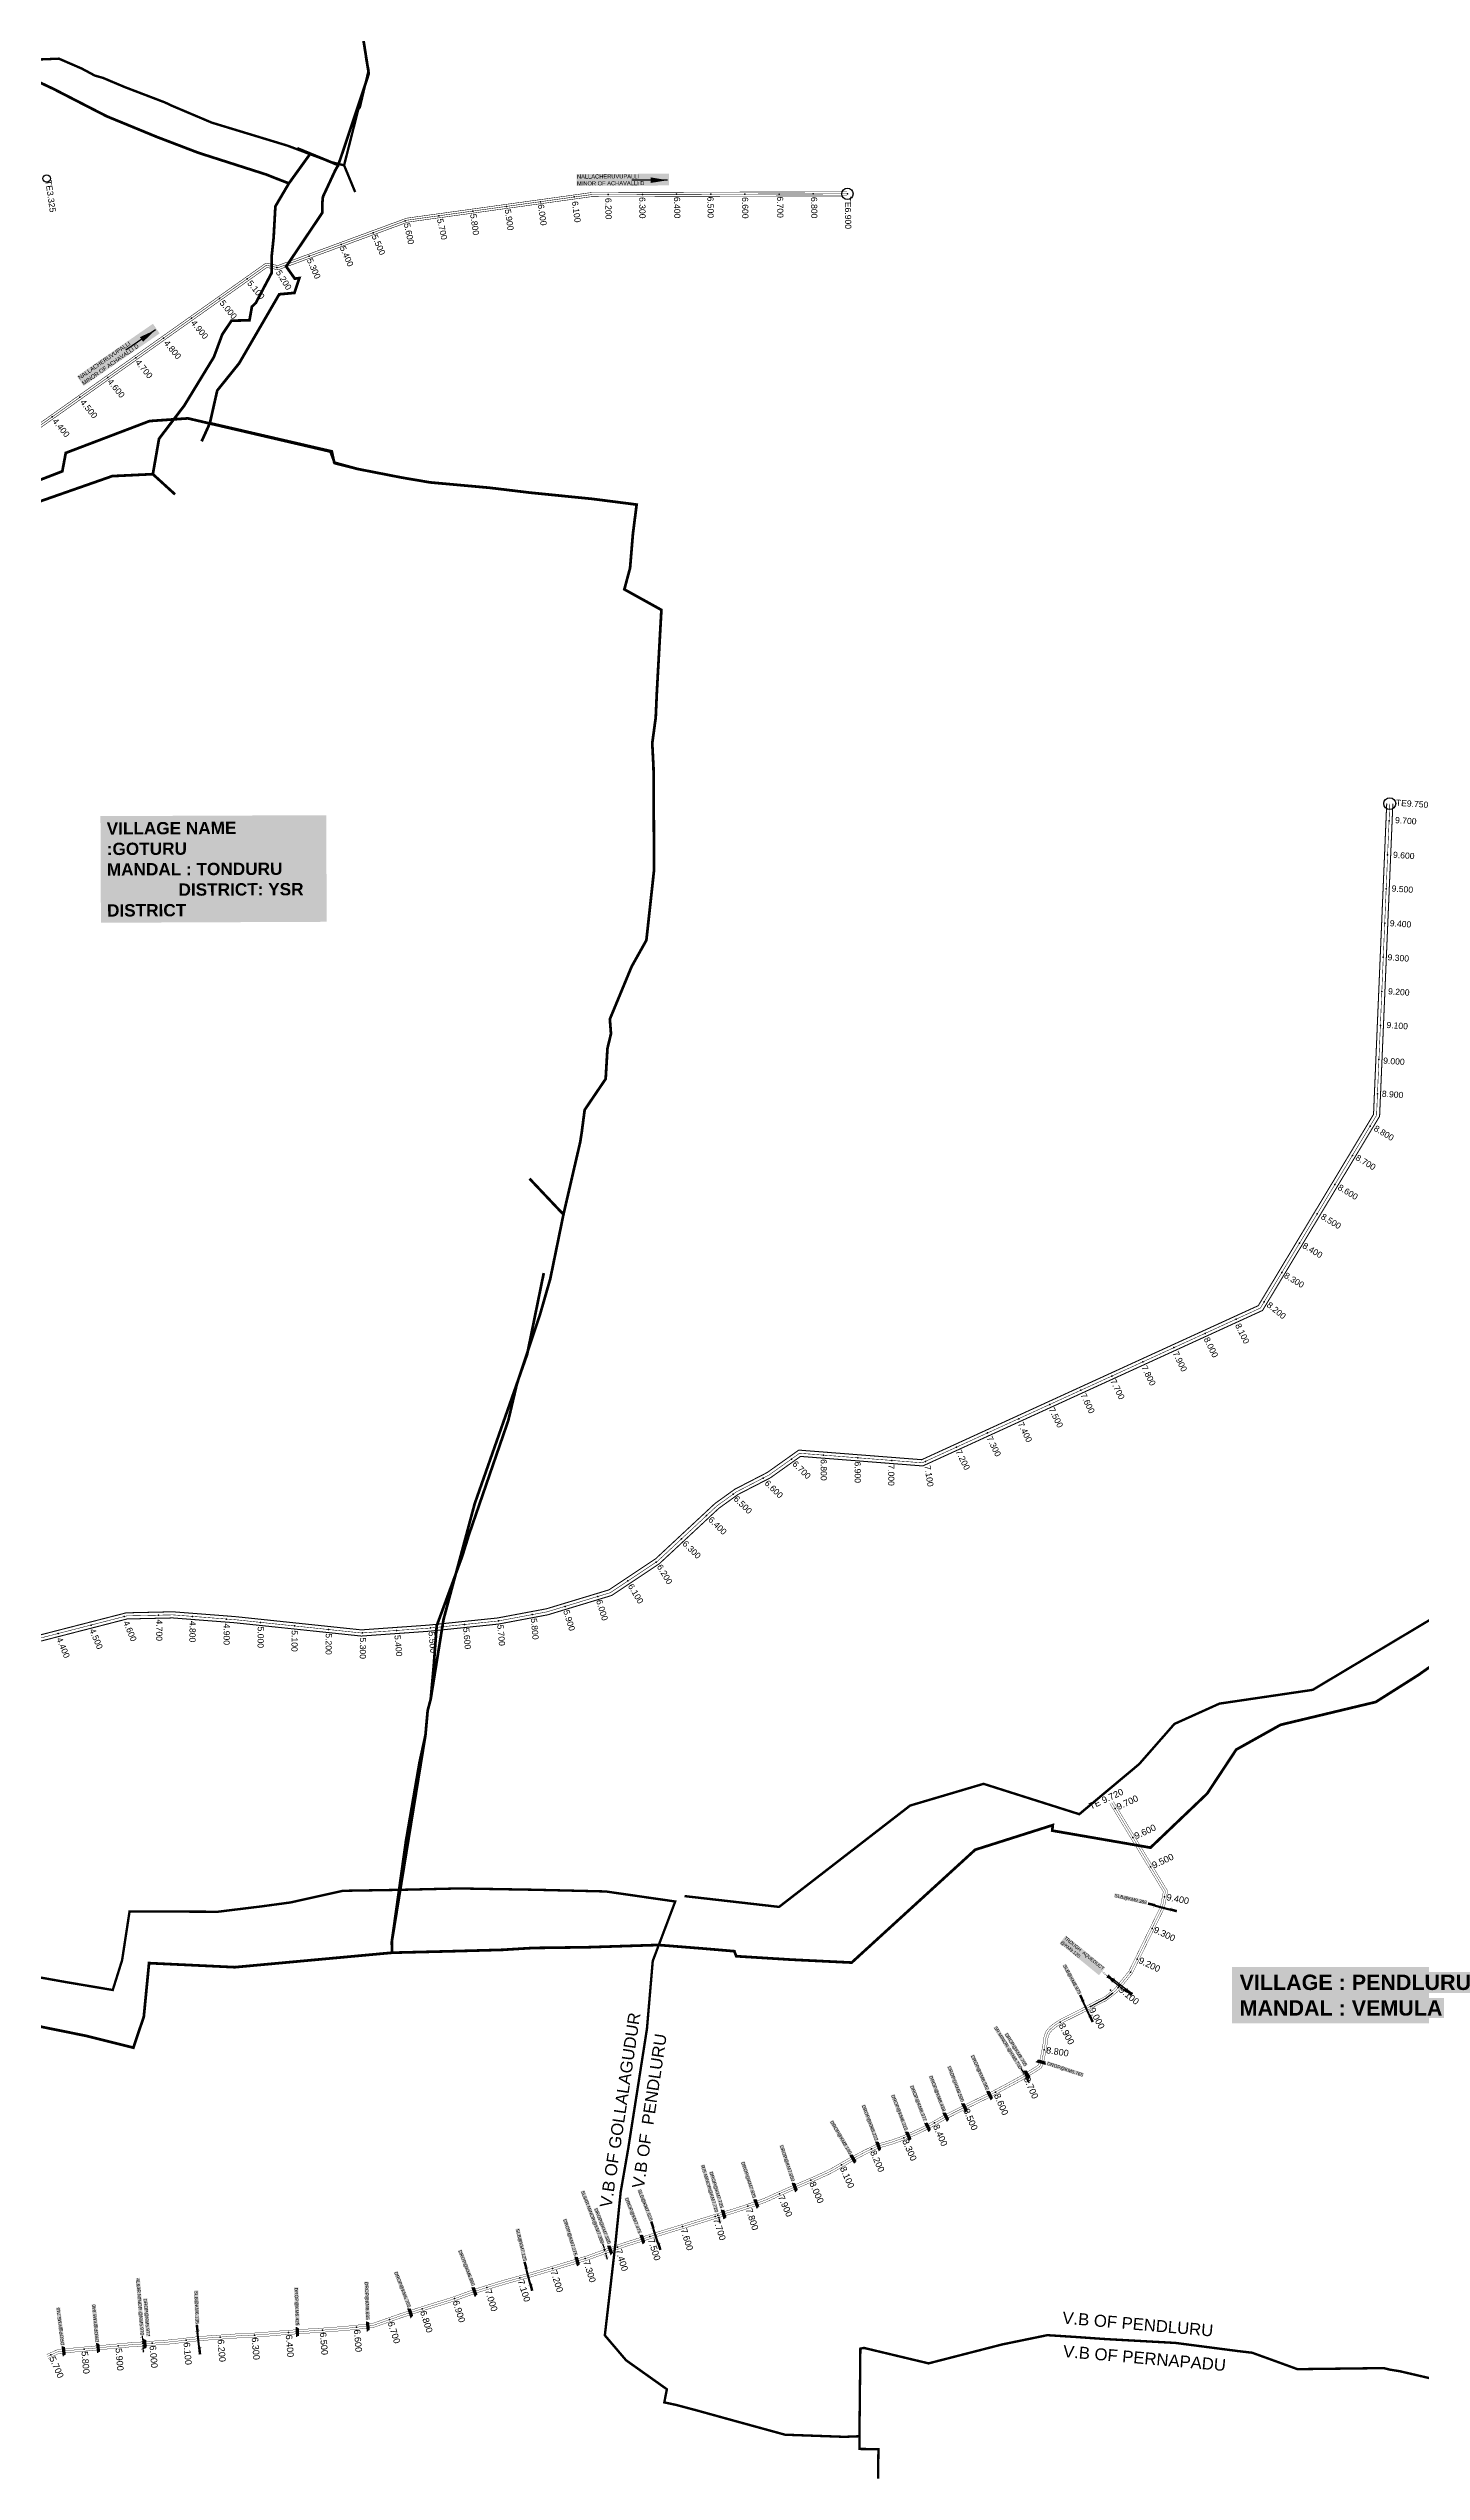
# Model space of a CAD drawing. Header units: inches. Extents: x 174104 to 230935, y 1583276 to 1631460.
# Drawn here: x 211510 to 215530, y 1596332 to 1603424 of the extents above; entities that cross this region are included whole.
import ezdxf
from ezdxf.enums import TextEntityAlignment as Align

# ---------------------------------------------------------------- set-up
doc = ezdxf.new("R2010")
doc.units = ezdxf.units.IN
doc.header["$LTSCALE"] = 15
doc.header["$MEASUREMENT"] = 0
for name, pattern in [('ACAD_ISO02W100', [15, 12, -3]), ('DASHED2', [0.375, 0.25, -0.125]), ('HIDDEN2', [0.1875, 0.125, -0.0625])]:
    doc.linetypes.add(name, pattern=pattern)
for name, color, linetype in [('CANAL1', 7, 'Continuous'), ('CSMark', 72, 'Continuous'), ('RE REMARKS', 7, 'Continuous'), ('STRUCTURE', 5, 'Continuous'), ('TEXT', 1, 'Continuous'), ('text2', 7, 'Continuous'), ('VB', 72, 'Continuous'), ('VILLAGE BOUNDRY', 5, 'Continuous')]:
    doc.layers.add(name, color=color, linetype=linetype)
doc.styles.add('FONT1', font='Arial')
doc.styles.get("Standard").update_dxf_attribs({"font": 'arial.ttf'})
doc.dimstyles.get("Standard").update_dxf_attribs({"dimtxt": 0.18, "dimasz": 0.18, "dimexe": 0.18, "dimexo": 0.0625, "dimgap": 0.09, "dimtad": 0, "dimtih": 1, "dimtoh": 1, "dimdec": 4, "dimzin": 0, "dimdsep": 46, "dimtxsty": 'Standard', "dimcen": 0.09, "dimadec": 0, "dimazin": 0, "dimtfac": 1, "dimtdec": 4, "dimtofl": 0, "dimtmove": 0, "dimatfit": 3, "dimfxl": 1, "dimtolj": 1, "dimtzin": 0, "dimarcsym": 0})

# ---------------------------------------------------------------- blocks, each defined once
blk = doc.blocks.new('DROP')
h = blk.add_hatch()
h.set_pattern_fill('ANSI31', color=1, scale=10, angle=45)
h.set_pattern_definition([(90, (-324.4107, -25.7687), (-1.25, 0), [])])
h.paths.add_polyline_path([(-9.9, -4.3), (-13.8, 4.1), (13.8, 4.1), (10.2, -4.3)])
at = {"layer": 'STRUCTURE', "color": 5, "const_width": 0.49}
blk.add_lwpolyline([(-9.9, -4.3), (-13.8, 4.1), (13.8, 4.1), (10.2, -4.3), (-9.9, -4.3)], dxfattribs=at)
at = {"layer": 'STRUCTURE', "color": 5}
blk.add_circle((0, 0), 1.33, dxfattribs=at)
blk = doc.blocks.new('1INLET')
at = {"layer": 'STRUCTURE', "color": 190}
for points, const_width in [([(9, 10), (9, 7), (5, 4), (0, 4), (0, 4), (0, 4), (-5, 4), (-9, 7), (-9, 10)], 0.35), ([(0, -4), (0, 4)], 1.75), ([(7, 6), (23, 6)], 0.35), ([(-9, -10), (-9, -7), (-5, -4), (0, -4), (5, -4), (9, -7), (9, -10)], 0.35), ([(7, -6), (23, -6)], 0.35)]:
    blk.add_lwpolyline(points, dxfattribs=dict(at, const_width=const_width))
at = {"layer": 'STRUCTURE', "color": 0}
blk.add_circle((0, 0), 1.31, dxfattribs=at)
blk.add_leader([(26, 0), (6, 0)], dimstyle='Standard', override={"dimasz": 8, "dimgap": 0.09, "dimtad": 0}, dxfattribs=at)
blk = doc.blocks.new('1SLB')
at = {"layer": 'STRUCTURE'}
h = blk.add_hatch(dxfattribs=at)
h.set_pattern_fill('DOTS', color=6, scale=14, angle=320.37225, style=0)
h.set_pattern_definition([(320.372247934, (-538945.0768, -1194857.3203), (0.89503691186, 0.39489261377), [0, -0.875])])
h.paths.add_polyline_path([(-43.8, 3.5), (-43.8, -3.5), (-23.1, -3.5), (-21, -2.1), (21, -2.1), (23.1, -3.5), (43.8, -3.5), (43.8, 3.5), (23.1, 3.5), (21, 2.1), (-21, 2.1), (-23.1, 3.5)])
at = {"layer": 'STRUCTURE', "color": 6, "linetype": 'ACAD_ISO02W100', "ltscale": 0.5, "const_width": 0.35}
for points in [[(-43.8, 3.5), (-23.1, 3.5)], [(23.1, 3.5), (43.8, 3.5)], [(-43.8, -3.5), (-23.1, -3.5)], [(23.1, -3.5), (43.8, -3.5)]]:
    blk.add_lwpolyline(points, dxfattribs=at)
at = {"layer": 'STRUCTURE', "color": 6, "const_width": 0.44}
for points in [[(-25.2, 7.7), (-25.2, 4.9), (-21, 2.1), (21, 2.1), (25.2, 4.9), (25.2, 7.7)], [(-25.2, -7.7), (-25.2, -4.9), (-21, -2.1), (21, -2.1), (25.2, -4.9), (25.2, -7.7)]]:
    blk.add_lwpolyline(points, dxfattribs=at)
at = {"layer": 'STRUCTURE', "color": 6}
blk.add_lwpolyline([(-21, -2.1), (21, -2.1)], dxfattribs=at)
blk.add_lwpolyline([(-21, -2.1), (21, -2.1)], dxfattribs=at)
at = {"layer": 'STRUCTURE', "color": 0}
blk.add_circle((0, 0), 0.871, dxfattribs=at)
for points in [[(-40.8, 0), (-24.8, 0)], [(39.6, -0.2), (23.5, -0.2)]]:
    blk.add_leader(points, dimstyle='Standard', override={"dimasz": 10, "dimgap": 0.09, "dimtad": 0}, dxfattribs=at)
blk = doc.blocks.new('UT')
at = {"layer": 'STRUCTURE'}
h = blk.add_hatch(dxfattribs=at)
h.set_pattern_fill('DASH', color=150, scale=8, angle=-39.6278, style=0)
h.set_pattern_definition([(320.372247933, (-4370.464, -6260.8811), (1.40800153113, 0.132407282), [1, -1])])
h.paths.add_polyline_path([(765163, 1700682), (765166, 1700681), (765167, 1700680), (765169, 1700680), (765172, 1700680), (765176, 1700679), (765180, 1700679), (765183, 1700680), (765188, 1700681), (765189, 1700681), (765193, 1700682), (765196, 1700680), (765196, 1700672), (765193, 1700670), (765191, 1700671), (765188, 1700671), (765185, 1700672), (765184, 1700672), (765181, 1700672), (765180, 1700673), (765178, 1700673), (765177, 1700673), (765175, 1700673), (765173, 1700672), (765170, 1700672), (765168, 1700672), (765166, 1700671), (765165, 1700671), (765163, 1700670)])
h.paths.add_polyline_path([(765259, 1700682), (765256, 1700680), (765256, 1700672), (765259, 1700670), (765262, 1700671), (765264, 1700672), (765266, 1700672), (765269, 1700673), (765273, 1700673), (765276, 1700673), (765279, 1700673), (765281, 1700673), (765284, 1700672), (765286, 1700672), (765288, 1700671), (765289, 1700671), (765289, 1700683), (765288, 1700682), (765286, 1700681), (765283, 1700681), (765281, 1700680), (765277, 1700680), (765273, 1700680), (765269, 1700680), (765265, 1700681), (765261, 1700682)])
at = {"layer": 'STRUCTURE', "color": 150, "const_width": 0.628}
for points in [[(765190, 1700688), (765190, 1700684), (765196, 1700680), (765256, 1700680), (765262, 1700684), (765262, 1700688)], [(765190, 1700664), (765190, 1700668), (765196, 1700672), (765256, 1700672), (765262, 1700668), (765262, 1700664)]]:
    blk.add_lwpolyline(points, dxfattribs=at)
at = {"layer": 'STRUCTURE', "color": 150}
for points in [[(765196, 1700680), (765256, 1700680)], [(765196, 1700672), (765256, 1700672)], [(765196, 1700672), (765256, 1700672)]]:
    blk.add_lwpolyline(points, dxfattribs=at)
at = {"layer": 'STRUCTURE', "color": 0}
blk.add_circle((765226, 1700676), 1.89, dxfattribs=at)
at = {"layer": 'STRUCTURE', "color": 150}
for points in [[(765163, 1700682), (765164, 1700681), (765168, 1700680), (765171, 1700680), (765176, 1700679), (765185, 1700680), (765193, 1700682)], [(765163, 1700670), (765164, 1700671), (765168, 1700672), (765171, 1700672), (765176, 1700673), (765185, 1700672), (765193, 1700670)], [(765289, 1700683), (765288, 1700682), (765284, 1700681), (765281, 1700680), (765276, 1700680), (765267, 1700680), (765259, 1700682)], [(765289, 1700671), (765288, 1700671), (765284, 1700672), (765281, 1700673), (765276, 1700673), (765267, 1700672), (765259, 1700670)]]:
    blk.add_spline(points, degree=3, dxfattribs=at)
at = {"layer": 'STRUCTURE', "color": 0}
blk.add_text('STREAM', height=5, dxfattribs=at).set_placement((765148, 1700676), align=Align.MIDDLE_CENTER)
for points in [[(765191, 1700676), (765164, 1700676)], [(765289, 1700677), (765265, 1700676)]]:
    blk.add_leader(points, dimstyle='Standard', override={"dimasz": 10, "dimgap": 0.09, "dimtad": 0}, dxfattribs=at)

msp = doc.modelspace()

# ---------------------------------------------------------------- linework, layer by layer
at = {"layer": 'CANAL1', "color": 200}
for points, const_width in [([(213847.89593, 1602992.05189), (213101.42212, 1602990.00114), (212561.46414, 1602915.1456), (212182.46541, 1602775.77834), (212149.34077, 1602782.59812), (211201.83555, 1602111.94832), (210756.52364, 1602123.95673), (210513.48091, 1601984.50598), (210463.43751, 1601967.51011), (210459.43032, 1601938.45801), (210413.76253, 1601923.58943), (210116.19746, 1601706.90613), (209877.14248, 1601578.87669), (209645.52882, 1601417.44899), (209087.84472, 1601277.27704), (208754.08181, 1601144.97463), (208572.40933, 1601148.98949), (208503.46487, 1601137.99834), (208214.37003, 1601139.00564), (207557.67737, 1601521.58035)], 1.5), ([(213847.86296, 1603004.05184), (213100.57788, 1603001.99886), (212558.53586, 1602926.8544), (212181.53459, 1602788.22166), (212146.65923, 1602795.40188), (211198.16445, 1602124.05168), (210753.47636, 1602136.04327), (210508.51909, 1601995.49402), (210452.56249, 1601976.48989), (210448.56968, 1601947.54199), (210408.23747, 1601934.41057), (210109.80254, 1601717.09387), (209870.85752, 1601589.12331), (209640.47118, 1601428.55101), (209084.15528, 1601288.72296), (208751.91819, 1601157.02537), (208571.59067, 1601161.01051), (208502.53513, 1601150.00166), (208217.62997, 1601150.99436), (207563.71797, 1601531.9491)], 1.5), ([(214617.12459, 1598286.80964), (214773.67284, 1598028.86082), (214765.25804, 1597984.91682), (214672.91417, 1597796.25732), (214629.29022, 1597742.76166), (214621.61209, 1597736.77371), (214613.25507, 1597730.06036), (214603.62569, 1597722.66251), (214597.9405, 1597719.02692), (214580.55338, 1597710.63634), (214526.5533, 1597682.27359), (214476.09708, 1597657.26379), (214455.23647, 1597644.36001), (214440.90719, 1597632.97312), (214435.41853, 1597627.09345), (214429.8832, 1597619.42774), (214424.7742, 1597605.9789), (214421.03853, 1597579.42239), (214413.05456, 1597538.45095), (214409.10581, 1597524.58412), (214406.86222, 1597520.77342), (214403.25103, 1597518.00819), (214389.86399, 1597509.75492), (214355.23789, 1597488.51497), (214314.01389, 1597466.15483), (214265.26392, 1597440.22708), (214191.58482, 1597404.38022), (214132.37167, 1597374.55457), (214083.41126, 1597347.09848), (214056.04846, 1597333.66246), (214027.32413, 1597320.71808), (214004.55639, 1597311.30975), (213977.63101, 1597301.70895), (213954.0689, 1597294.66615), (213942.53757, 1597292.00164), (213936.40714, 1597290.34071), (213922.20718, 1597283.68785), (213897.6542, 1597271.74862), (213865.7807, 1597254.92844), (213858.39728, 1597251.03222), (213835.42217, 1597238.09378), (213805.83386, 1597220.86475), (213787.26518, 1597211.26509), (213755.61889, 1597196.98023), (213694.95006, 1597171.03499), (213638.79566, 1597146.4717), (213608.24143, 1597132.3611), (213579.89712, 1597122.01279), (213542.4034, 1597109.29352), (213508.96842, 1597098.51167), (213464.67333, 1597085.34775), (213361.6517, 1597053.46223), (213286.89651, 1597030.83015), (213243.39741, 1597016.64664), (213198.1224, 1597002.48618), (213140.20383, 1596982.2714), (213084.47484, 1596962.15589), (212986.94909, 1596932.92971), (212917.72345, 1596912.38052), (212848.5796, 1596893.30908), (212809.32377, 1596881.52541), (212761.20233, 1596866.4536), (212689.61342, 1596840.82257), (212600.84936, 1596813.40327), (212536.21884, 1596792.2771), (212477.77732, 1596771.84995), (212461.08503, 1596765.99597), (212452.47305, 1596764.50504), (212442.78811, 1596762.94478), (212424.22956, 1596761.38228), (212387.21486, 1596757.44042), (212330.78436, 1596752.71419), (212283.84471, 1596749.74775), (212230.43968, 1596746.28561), (212173.40118, 1596742.04869), (212133.65596, 1596738.04743), (212070.68607, 1596735.20654), (211951.45371, 1596726.85301), (211868.01499, 1596717.26878), (211744.09386, 1596708.13864), (211639.31368, 1596698.43443), (211582.88921, 1596693.21884), (211556.53021, 1596691.29292), (211542.54996, 1596689.61801), (211532.89764, 1596686.99039), (211521.422, 1596681.56488), (211504.41517, 1596673.999)], 1), ([(214627.38316, 1598293.03554), (214786.32716, 1598031.13918), (214776.74196, 1597981.08318), (214683.08583, 1597789.74268), (214637.73578, 1597734.13034), (214629.05991, 1597727.36429), (214620.66893, 1597720.62364), (214610.52631, 1597712.83149), (214603.8015, 1597708.53108), (214585.95262, 1597699.91766), (214532.0087, 1597671.58441), (214481.93092, 1597646.76221), (214462.14953, 1597634.52599), (214449.07081, 1597624.13288), (214444.70547, 1597619.45655), (214440.5388, 1597613.68626), (214436.4698, 1597602.9751), (214432.87747, 1597577.43761), (214424.73544, 1597535.65505), (214420.22619, 1597519.81988), (214416.01578, 1597512.66858), (214410.06497, 1597508.11181), (214396.15001, 1597499.53308), (214361.24011, 1597478.11903), (214319.69211, 1597455.58317), (214270.70808, 1597429.53092), (214196.90918, 1597393.62578), (214138.00833, 1597363.95743), (214088.99474, 1597336.47152), (214061.15954, 1597322.80354), (214032.08187, 1597309.69992), (214008.86561, 1597300.10625), (213981.36699, 1597290.30105), (213957.1411, 1597283.05985), (213945.45843, 1597280.36036), (213940.55286, 1597279.03129), (213927.37682, 1597272.85815), (213903.0798, 1597261.04338), (213871.3813, 1597244.31556), (213864.14272, 1597240.49578), (213841.38583, 1597227.68022), (213811.61214, 1597210.34325), (213792.49282, 1597200.45891), (213760.44711, 1597185.99377), (213699.71394, 1597160.02101), (213643.71634, 1597135.5263), (213612.82257, 1597121.2589), (213583.88288, 1597110.69321), (213546.1726, 1597097.90048), (213512.51958, 1597087.04833), (213468.15667, 1597073.86425), (213365.1643, 1597041.98777), (213290.49549, 1597019.38185), (213247.04859, 1597005.21536), (213201.8916, 1596991.09182), (213144.21817, 1596970.9626), (213088.23716, 1596950.75611), (212990.37891, 1596921.43029), (212921.02655, 1596900.84348), (212851.9004, 1596881.77692), (212812.84223, 1596870.05259), (212765.01967, 1596855.0744), (212693.40858, 1596829.43543), (212604.48464, 1596801.96673), (212540.06316, 1596780.9089), (212481.74268, 1596760.52405), (212464.11497, 1596754.34203), (212454.45095, 1596752.66896), (212444.24789, 1596751.02522), (212425.36844, 1596749.43572), (212388.35114, 1596745.49358), (212331.66364, 1596740.74581), (212284.61129, 1596737.77225), (212231.27232, 1596734.31439), (212174.44682, 1596730.09331), (212134.52804, 1596726.07457), (212071.37593, 1596723.22546), (211952.55829, 1596714.90099), (211869.14101, 1596705.31922), (211745.08814, 1596696.17936), (211640.42032, 1596686.48557), (211583.87879, 1596681.25916), (211557.68179, 1596679.34508), (211544.85204, 1596677.80799), (211537.07036, 1596675.68961), (211526.426, 1596670.65712), (211509.22083, 1596663.003)], 1)]:
    msp.add_lwpolyline(points, dxfattribs=dict(at, const_width=const_width))
at = {"layer": 'CANAL1', "color": 1, "linetype": 'HIDDEN2', "ltscale": 4}
for points, const_width in [([(213848.80993, 1602998.05442), (213101, 1602996), (212560, 1602921), (212182, 1602782), (212148, 1602789), (211200, 1602118), (210755, 1602130), (210511, 1601990), (210458, 1601972), (210454, 1601943), (210411, 1601929), (210113, 1601712), (209874, 1601584), (209643, 1601423), (209086, 1601283), (208753, 1601151), (208572, 1601155), (208503, 1601144), (208216, 1601145), (207560.69767, 1601526.76473)], 1.5), ([(211486, 1598771), (211739, 1598836), (211874, 1598839), (212055, 1598825), (212426, 1598786), (212623, 1598800), (212826, 1598821), (212970, 1598848), (213155, 1598904), (213293, 1598996), (213467, 1599158), (213524, 1599199), (213619, 1599248), (213709, 1599312), (214068, 1599284), (215058, 1599737), (215398, 1600301), (215436.73683, 1601213.35436)], 1.5), ([(211486, 1598771), (211739, 1598836), (211874, 1598839), (212055, 1598825), (212426, 1598786), (212623, 1598800), (212826, 1598821), (212970, 1598848), (213155, 1598904), (213293, 1598996), (213467, 1599158), (213524, 1599199), (213619, 1599248), (213709, 1599312), (214068, 1599284), (215058, 1599737), (215398, 1600301), (215436, 1601196)], 1.5), ([(211486, 1598771), (211739, 1598836), (211874, 1598839), (212055, 1598825), (212426, 1598786), (212623, 1598800), (212826, 1598821), (212970, 1598848), (213155, 1598904), (213293, 1598996), (213467, 1599158), (213524, 1599199), (213619, 1599248), (213709, 1599312), (214068, 1599284), (215058, 1599737), (215398, 1600301), (215436, 1601196)], 1.5), ([(214622.51741, 1598289.48836), (214780, 1598030), (214771, 1597983), (214678, 1597793), (214633.513, 1597738.446), (214625.336, 1597732.069), (214616.962, 1597725.342), (214607.076, 1597717.747), (214600.871, 1597713.779), (214583.253, 1597705.277), (214529.281, 1597676.929), (214479.014, 1597652.013), (214458.693, 1597639.443), (214444.989, 1597628.553), (214440.062, 1597623.275), (214435.211, 1597616.557), (214430.622, 1597604.477), (214426.958, 1597578.43), (214418.895, 1597537.053), (214414.666, 1597522.202), (214411.439, 1597516.721), (214406.658, 1597513.06), (214393.007, 1597504.644), (214358.239, 1597483.317), (214316.853, 1597460.869), (214267.986, 1597434.879), (214194.247, 1597399.003), (214135.19, 1597369.256), (214086.203, 1597341.785), (214058.604, 1597328.233), (214029.703, 1597315.209), (214006.711, 1597305.708), (213979.499, 1597296.005), (213955.605, 1597288.863), (213943.998, 1597286.181), (213938.48, 1597284.686), (213924.792, 1597278.273), (213900.367, 1597266.396), (213868.581, 1597249.622), (213861.27, 1597245.764), (213838.404, 1597232.887), (213808.723, 1597215.604), (213789.879, 1597205.862), (213758.033, 1597191.487), (213697.332, 1597165.528), (213641.256, 1597140.999), (213610.532, 1597126.81), (213581.89, 1597116.353), (213544.288, 1597103.597), (213510.744, 1597092.78), (213466.415, 1597079.606), (213363.408, 1597047.725), (213288.696, 1597025.106), (213245.223, 1597010.931), (213200.007, 1596996.789), (213142.211, 1596976.617), (213086.356, 1596956.456), (212988.664, 1596927.18), (212919.375, 1596906.612), (212850.24, 1596887.543), (212811.083, 1596875.789), (212763.111, 1596860.764), (212691.511, 1596835.129), (212602.667, 1596807.685), (212538.141, 1596786.593), (212479.76, 1596766.187), (212462.6, 1596760.169), (212453.462, 1596758.587), (212443.518, 1596756.985), (212424.799, 1596755.409), (212387.783, 1596751.467), (212331.224, 1596746.73), (212284.228, 1596743.76), (212230.856, 1596740.3), (212173.924, 1596736.071), (212134.092, 1596732.061), (212071.031, 1596729.216), (211952.006, 1596720.877), (211868.578, 1596711.294), (211744.591, 1596702.159), (211639.867, 1596692.46), (211583.384, 1596687.239), (211557.106, 1596685.319), (211543.701, 1596683.713), (211534.984, 1596681.34), (211523.924, 1596676.111), (211506.818, 1596668.501)], 1)]:
    msp.add_lwpolyline(points, dxfattribs=dict(at, const_width=const_width))
at = {"layer": 'CANAL1', "color": 200, "linetype": 'ByBlock', "ltscale": 40, "const_width": 3}
for points in [[(211483.60591, 1598779.6772), (211737.76409, 1598844.97476), (211874.24767, 1598848.00773), (212055.81764, 1598833.96364), (212426.15264, 1598795.03355), (212622.21776, 1598808.96711), (212824.70547, 1598829.91411), (212967.86066, 1598856.75571), (213151.11676, 1598912.22783), (213287.40095, 1599003.08395), (213461.28322, 1599164.97435), (213519.28394, 1599206.69416), (213614.30572, 1599255.70539), (213706.44493, 1599321.22661), (214066.37535, 1599293.15405), (215051.72742, 1599744.02727), (215389.1056, 1600303.67812), (215427.74493, 1601213.73614)], [(211488.39409, 1598762.3228), (211740.23591, 1598827.02524), (211873.75233, 1598829.99227), (212054.18236, 1598816.03636), (212425.84736, 1598776.96645), (212623.78224, 1598791.03289), (212827.29453, 1598812.08589), (212972.13934, 1598839.24429), (213158.88324, 1598895.77217), (213298.59905, 1598988.91605), (213472.71678, 1599151.02565), (213528.71606, 1599191.30584), (213623.69428, 1599240.29461), (213711.55507, 1599302.77339), (214069.62465, 1599274.84595), (215064.27258, 1599729.97273), (215406.8944, 1600298.32188), (215445.72873, 1601212.97259)]]:
    msp.add_lwpolyline(points, dxfattribs=at)
at = {"layer": 'CSMark', "color": 1, "linetype": 'Continuous'}
msp.add_circle((211504.70263, 1603043.00206), 10.80923, dxfattribs=at)
at = {"layer": 'CSMark', "color": 3, "linetype": 'Continuous'}
for centre, radius in [((213848.80993, 1602998.05442), 16.67176), ((215436.73683, 1601213.35436), 17.37)]:
    msp.add_circle(centre, radius, dxfattribs=at)
for p in [(213049.30509, 1602988.83342), (213148.81051, 1602996.13135), (213248.81014, 1602996.40607), (213348.80976, 1602996.6808), (213448.80938, 1602996.95552), (213548.809, 1602997.23024), (213648.80863, 1602997.50497), (213748.80825, 1602997.77969), (213848.80787, 1602998.05442), (212554.35427, 1602918.92393), (212653.09433, 1602933.90587), (212752.14702, 1602947.63776), (212851.19971, 1602961.36965), (212950.2524, 1602975.10153), (212366.64329, 1602849.89793), (212460.49878, 1602884.41093), (212178.79862, 1602782.65911), (212272.7878, 1602815.38493), (212092.04319, 1602749.39344), (211928.79769, 1602633.84731), (212010.42044, 1602691.62037), (211847.17494, 1602576.07425), (211765.55219, 1602518.30118), (211683.92944, 1602460.52812), (211520.68395, 1602344.98199), (211602.3067, 1602402.75506), (215434.61564, 1601163.39467), (215430.37365, 1601063.48469), (215426.13166, 1600963.5747), (215421.88967, 1600863.66471), (215417.64769, 1600763.75472), (215413.4057, 1600663.84474), (215409.16371, 1600563.93475), (215404.92172, 1600464.02476), (215400.67973, 1600364.11478), (215378.98621, 1600269.45948), (215327.35811, 1600183.81756), (215275.73, 1600098.17564), (215224.10189, 1600012.53372), (215172.47378, 1599926.8918), (215120.84567, 1599841.24988), (215069.21757, 1599755.60796), (214895.89238, 1599662.82348), (214986.82494, 1599704.43202), (214714.02726, 1599579.60642), (214804.95982, 1599621.21495), (214623.09471, 1599537.99788), (214441.22959, 1599454.78081), (214532.16215, 1599496.38935), (214259.36448, 1599371.56375), (214350.29704, 1599413.17228), (213684.98887, 1599294.92542), (213779.3233, 1599306.51517), (213879.02053, 1599298.73935), (213978.71775, 1599290.96352), (214168.43192, 1599329.95521), (213602.08932, 1599239.27765), (214077.49937, 1599288.34668), (213514.14863, 1599191.91392), (213436.31813, 1599129.43412), (213363.12873, 1599061.29227), (213206.31547, 1598938.21031), (213289.52049, 1598993.68033), (213118.31728, 1598892.89604), (211635.04714, 1598809.29274), (211731.9017, 1598834.17633), (211831.64831, 1598838.05885), (211931.4662, 1598834.5551), (212031.1684, 1598826.84333), (212130.68022, 1598817.0444), (212230.13223, 1598806.58987), (212329.58425, 1598796.13535), (212528.79374, 1598793.30514), (212628.52666, 1598800.57172), (212727.99584, 1598810.86164), (212827.44761, 1598821.27143), (212925.73483, 1598839.70028), (213022.60615, 1598863.92402), (211538.19257, 1598784.40916), (212429.04531, 1598786.21642)]:
    msp.add_point(p, dxfattribs=at)
at = {"layer": 'text2', "color": 3, "linetype": 'Continuous'}
msp.add_lwpolyline([(214560.08385, 1597693.10774), (214603.9735, 1597715.763), (214626.37915, 1597732.88252)], dxfattribs=at)
for p in [(214632.89391, 1598272.39072), (214684.77633, 1598186.90263), (214736.65876, 1598101.41454), (214776.90384, 1598013.83119), (214740.83731, 1597921.3773), (214696.87391, 1597831.55959), (214641.93369, 1597748.77221), (214560.08385, 1597693.10774), (214471.27195, 1597647.22399), (214424.47675, 1597565.69693), (214370.02862, 1597490.54886), (214192.69721, 1597398.22237), (214282.3432, 1597442.5149), (214013.99262, 1597308.71699), (214104.13081, 1597351.83858), (213919.80362, 1597275.84733), (213695.46895, 1597164.71306), (213741.99943, 1597184.63019), (213831.5444, 1597228.89271), (213557.38189, 1597108.03894), (213650.22242, 1597144.92113), (213366.41216, 1597048.6548), (213461.94131, 1597078.22138), (213081.475, 1596954.99328), (213175.74928, 1596988.32255), (213270.82753, 1597019.27973), (212889.65115, 1596898.41349), (212985.68154, 1596926.29468), (212603.69196, 1596808.00161), (212699.12431, 1596837.8548), (212793.68244, 1596870.33908), (212212.58154, 1596738.94254), (212312.36303, 1596745.53805), (212411.9905, 1596754.04497), (212508.83795, 1596776.35066), (211517.11887, 1596673.08358), (211614.68546, 1596690.13235), (211714.25974, 1596699.34987), (211813.94196, 1596707.26858), (211913.4985, 1596716.45382), (212013.09555, 1596725.15699), (212112.91093, 1596731.10542)]:
    msp.add_point(p, dxfattribs=at)
at = {"layer": 'text2', "color": 2, "linetype": 'Continuous'}
for p in [(214771, 1597983, 159), (214619, 1597741, 155), (214678, 1597793, 157), (214550, 1597685, 155), (214413, 1597531, 154), (214371, 1597490, 151), (214373, 1597488, 152), (214376, 1597490, 153), (214192, 1597400, 149), (214265, 1597436, 150), (214028, 1597315, 146), (214084, 1597342, 147), (214138, 1597371, 148), (213865, 1597250, 144), (213939, 1597288, 145), (213583, 1597116, 142), (213288, 1597022, 139), (213470, 1597082, 140), (213487, 1597085, 141), (213138, 1596980, 136), (213155, 1596981, 137), (213249, 1597014, 138), (212915, 1596903, 134), (213058, 1596949, 135), (212758, 1596858, 133), (212239, 1596738, 130), (212445, 1596759, 131), (212569, 1596800, 132), (211555, 1596683, 125), (211655, 1596697, 126), (211786, 1596706, 127), (211792, 1596707, 128), (211949, 1596718, 129)]:
    msp.add_point(p, dxfattribs=at)
at = {"layer": 'VILLAGE BOUNDRY', "linetype": 'HIDDEN2', "ltscale": 20, "const_width": 7}
for points in [[(212426.56273, 1603491.91723), (212440.69214, 1603388.74375), (212447.29249, 1603359.99031), (212421.68863, 1603251.53206), (212416.97137, 1603245.13552), (212375.41487, 1603081.63246), (212407.88218, 1603003.31255), (212375.41487, 1603081.63246), (212338.08539, 1603090.71608), (212210.43658, 1603138.89621), (211988.25409, 1603206.40336), (211871.643, 1603255.80999), (211851.02262, 1603265.58403), (211733.99326, 1603310.2645), (211670.05816, 1603337.23807), (211645.44454, 1603344.32265), (211607.77907, 1603364.5572), (211540.70705, 1603393.67004), (211334.66168, 1603385.5951)], [(213372.10953, 1598015.86076), (213648.84522, 1597984.24407), (214032.4823, 1598280.83663), (214247.45807, 1598344.4806), (214527.70872, 1598255.61289), (214702.84255, 1598402.07812), (214806.2211, 1598519.80325), (214938.06657, 1598579.23157), (215211.01458, 1598619.48971), (215614.45273, 1598860.38715)], [(211403.83227, 1597792.35596), (211562.12954, 1597764.02855), (211698.21092, 1597741.0705), (211725.54033, 1597828.17148), (211747.38968, 1597971.01767), (212006.08279, 1597970.11036), (212135.84021, 1597986.0387), (212219.10206, 1597997.37174), (212371.85276, 1598031.39678), (212529.06272, 1598034.01841), (212711.86907, 1598038.28769), (212932.10499, 1598034.47458), (213141.28328, 1598029.48075), (213344.82765, 1598000.10665), (213279.05295, 1597826.03318), (213262.05174, 1597627.45248), (213207.52411, 1597278.68015), (213185.05247, 1597149.26572), (213169.88309, 1596999.86027), (213138.79776, 1596730.21878), (213201.0303, 1596657.23892), (213320.35862, 1596572.58282), (213312.84692, 1596534.09165), (213348.09548, 1596526.52918), (213409.67279, 1596510.12542), (213497.92819, 1596485.68759), (213666.30542, 1596439.45924), (213839.85086, 1596433.28366), (213884.08436, 1596434.9847), (213884.64598, 1596397.76683), (213939.69552, 1596397.16212), (213938.65097, 1596310.52957)], [(215633.29494, 1596586.40843), (215466.6165, 1596625.13187), (215436.37571, 1596630.03986), (215419.27582, 1596634.42273), (215166.4549, 1596631.3115), (215033.93397, 1596679.39314), (214991.37215, 1596684.38123), (214991.37215, 1596684.38123), (214809.4333, 1596708.08822), (214603.4845, 1596719.43847), (214516.55969, 1596725.55186), (214434.22373, 1596730.82189), (214302.38834, 1596703.75103), (214086.4605, 1596648.28328), (213897.41804, 1596693.45609), (213886.8142, 1596691.45612), (213886.8142, 1596691.45612), (213886.8142, 1596691.45612), (213884.08436, 1596434.9847)]]:
    msp.add_lwpolyline(points, dxfattribs=at)
at = {"layer": 'VILLAGE BOUNDRY', "linetype": 'DASHED2', "ltscale": 5}
msp.add_lwpolyline([(215653.5709, 1598757.03535, 8, 8, 0), (215520.83223, 1598663.29, 8, 8, 0), (215395.63892, 1598583.9922, 8, 8, 0), (215116.8668, 1598517.16146, 8, 8, 0), (214987.04925, 1598444.55143, 8, 8, 0), (214902.08378, 1598315.98392, 8, 8, 0), (214736.17915, 1598157.70331, 8, 8, 0), (214448.59856, 1598207.53159, 8, 8, 0), (214450.11642, 1598223.62684, 8, 8, 0), (214222.84621, 1598151.49429, 8, 8, 0), (213861.40451, 1597821.30276, 8, 8, 0), (213683.4292, 1597829.97916, 8, 8, 0), (213523.65325, 1597839.89495, 8, 8, 0), (213518.91108, 1597851.51034, 8, 8, 0), (213518.11888, 1597854.58245, 8, 8, 0), (213426.03152, 1597862.44727, 8, 8, 0), (213295.18308, 1597872.84632, 8, 8, 0), (213088.67459, 1597866.21161, 8, 8, 0), (212928.92818, 1597864.11205, 8, 8, 0), (212865.73103, 1597860.32375, 8, 8, 0), (212840.52495, 1597858.67648, 8, 8, 0), (212686.71178, 1597854.41753, 8, 8, 0), (212515.71478, 1597850.16793, 8, 8, 0), (212515.14084, 1597882.46805, 8, 8, 0), (212556.50382, 1598176.98948, 8, 8, 0), (212596.2183, 1598407.39475, 8, 8, 0), (212613.6641, 1598487.18677, 8, 8, 0), (212620.08444, 1598558.68709, 8, 8, 0), (212629.04142, 1598592.50021, 8, 8, 0), (212637.7612, 1598688.37975, 8, 8, 0), (212646.51045, 1598806.82905, 8, 8, 0), (212721.48108, 1599010.8953, 8, 8, 0), (212740.75, 1599073.15006, 8, 8, 0), (212856.18458, 1599408.08495, 8, 8, 0), (212880.77451, 1599512.12954, 8, 8, 0), (212886.16605, 1599529.66468, 8, 8, 0), (212913.35634, 1599611.28486, 8, 8, 0), (212948.33432, 1599715.73079, 8, 8, 0), (212978.95232, 1599822.21412, 8, 8, 0), (213017.61366, 1600010.83753, 8, 8, 0), (212918.29123, 1600115.80383, 8, 8, 0), (213017.61366, 1600010.83753, 8, 8, 0), (213066.71764, 1600222.86237, 8, 8, 0), (213071.03985, 1600250.63087, 8, 8, 0), (213079.73585, 1600316.99088, 8, 8, 0), (213141.20222, 1600407.66467, 8, 8, 0), (213146.45092, 1600496.97019, 8, 8, 0), (213156.75961, 1600539.74676, 8, 8, 0), (213153.47507, 1600582.54132, 8, 8, 0), (213217.14839, 1600736.30518, 8, 8, 0), (213260.38041, 1600813.49553, 8, 8, 0), (213282.90766, 1601019.48858, 8, 8, 0), (213281.2962, 1601317.31562, 8, 8, 0), (213277.61118, 1601390.18274, 8, 8, 0), (213287.7548, 1601465.3224, 8, 8, 0), (213291.0365, 1601539.04014, 8, 8, 0), (213304.32906, 1601780.31123, 8, 8, 0), (213195.89242, 1601840.43974, 8, 8, 0), (213212.61856, 1601902.79639, 8, 8, 0), (213220.93516, 1602002.73612, 8, 8, 0), (213231.92349, 1602088.59047, 8, 8, 0), (213102.67451, 1602105.15785, 8, 8, 0), (212919.05948, 1602123.59084, 8, 8, 0), (212801.34468, 1602137.76265, 8, 8, 0), (212627.24491, 1602153.50475, 8, 8, 0), (212543.9324, 1602167.6444, 8, 8, 0), (212415.37766, 1602192.77245, 8, 8, 0), (212346.5318, 1602211.55507, 8, 8, 0), (212339.47635, 1602244.29737, 8, 8, 0), (211982.54347, 1602326.93598, 8, 8, 0), (211958.37812, 1602273.58723, 8, 8, 0), (211982.54347, 1602326.93598, 8, 8, 0), (212004.06003, 1602422.38681, 8, 8, 0), (212068.40927, 1602502.3778, 8, 8, 0), (212185.53346, 1602704.08259, 8, 8, 0), (212230.10292, 1602708.17533, 8, 8, 0), (212244.43949, 1602751.49141, 8, 8, 0), (212231.13171, 1602749.78734, 8, 8, 0), (212205.92656, 1602785.37186, 8, 8, 0), (212311.51784, 1602942.48037, 8, 8, 0), (212311.77844, 1602971.6891, 8, 8, 0), (212313.4815, 1602989.51122, 8, 8, 0), (212349.76915, 1603067.40159, 8, 8, 0), (212358.42835, 1603082.0777, 8, 8, 0), (212238.20043, 1603131.53583, 8, 8, 0), (212358.42835, 1603082.0777, 8, 8, 0), (212409.97508, 1603236.06584, 8, 8, 0), (212447.72017, 1603349.79773, 8, 8, 0), (212426.53201, 1603482.89812, 8, 8, 0)], format="xyseb", dxfattribs=at)
at = {"layer": 'VILLAGE BOUNDRY', "linetype": 'DASHED2', "ltscale": 8, "const_width": 8}
msp.add_lwpolyline([(211389.6652, 1603368.89712), (211524.23889, 1603305.37305), (211680.39518, 1603225.10596), (211828.14834, 1603164.33257), (211949.29529, 1603118.05594), (212148.87234, 1603054.22838), (212171.69317, 1603045.02434), (212213.86065, 1603028.70174), (212276.14948, 1603115.0969), (212213.86065, 1603028.70174), (212179.95924, 1602971.07375), (212174.29678, 1602961.32703), (212169.18192, 1602869.76928), (212163.10973, 1602812.17893), (212163.74862, 1602767.40404), (212117.10382, 1602678.88779), (212105.58686, 1602667.819), (212098.48691, 1602628.01428), (212045.81174, 1602626.83061), (212018.77158, 1602586.52543), (211994.22884, 1602520.35361), (211907.63445, 1602378.41412), (211833.69811, 1602281.3181), (211815.58507, 1602177.61594), (211880.53655, 1602118.49046), (211815.58507, 1602177.61594), (211696.73837, 1602171.95324), (211471.39753, 1602093.14989)], dxfattribs=at)
at = {"layer": 'VILLAGE BOUNDRY', "linetype": 'HIDDEN2', "ltscale": 75}
for points in [[(213026.79955, 1600050.50105, 8, 8, 0), (213066.71764, 1600222.86237, 8, 8, 0), (213071.03985, 1600250.63087, 8, 8, 0), (213079.73585, 1600316.99088, 8, 8, 0), (213141.20222, 1600407.66467, 8, 8, 0), (213146.45092, 1600496.97019, 8, 8, 0), (213156.75961, 1600539.74676, 8, 8, 0), (213153.47507, 1600582.54132, 8, 8, 0), (213217.14839, 1600736.30518, 8, 8, 0), (213260.38041, 1600813.49553, 8, 8, 0), (213282.90766, 1601019.48858, 8, 8, 0), (213281.2962, 1601317.31562, 8, 8, 0), (213277.61118, 1601390.18274, 8, 8, 0), (213287.7548, 1601465.3224, 8, 8, 0), (213291.0365, 1601539.04014, 8, 8, 0), (213304.32906, 1601780.31123, 8, 8, 0), (213195.89242, 1601840.43974, 8, 8, 0), (213212.61856, 1601902.79639, 8, 8, 0), (213220.93516, 1602002.73612, 8, 8, 0), (213231.92349, 1602088.59047, 8, 8, 0), (213102.67451, 1602105.15785, 8, 8, 0), (212919.05948, 1602123.59084, 8, 8, 0), (212801.34468, 1602137.76265, 8, 8, 0), (212627.24491, 1602153.50475, 8, 8, 0), (212543.9324, 1602167.6444, 8, 8, 0), (212414.84184, 1602192.87718, 8, 8, 0), (212348.15772, 1602209.83827, 8, 8, 0), (212348.15772, 1602209.83827, 8, 8, 0), (212335.63003, 1602243.66687, 8, 8, 0), (211918.15906, 1602340.90401, 8, 8, 0), (211806.09445, 1602333.12915, 8, 8, 0), (211560.66161, 1602239.78301, 8, 8, 0), (211550.52989, 1602185.96244, 8, 8, 0), (211211.6576, 1602055.26437, 8, 8, 0)], [(211457.39562, 1597639.79315, 8, 8, 0), (211619.71025, 1597606.94948, 8, 8, 0), (211758.55617, 1597572.32699, 8, 8, 0), (211789.11249, 1597662.89921, 8, 8, 0), (211804.42294, 1597819.69574, 8, 8, 0), (212055.74635, 1597807.76549, 8, 8, 0), (212515.71478, 1597850.16793, 8, 8, 0), (212515.14084, 1597882.46805, 8, 8, 0), (212613.6641, 1598487.18677, 8, 8, 0), (212620.08444, 1598558.68709, 8, 8, 0), (212629.04142, 1598592.50021, 8, 8, 0), (212666.58909, 1598825.73592, 8, 8, 0), (212757.82924, 1599164.49752, 8, 8, 0), (212911.18801, 1599600.86169, 8, 8, 0), (212959.94715, 1599839.43676, 0, 0, 0)]]:
    msp.add_lwpolyline(points, format="xyseb", dxfattribs=at)

# ---------------------------------------------------------------- block references
at = {"layer": 'STRUCTURE', "color": 0, "xscale": 0.6999999999999997, "yscale": 0.6999999999999997, "zscale": 0.6999999999999997, "rotation": 322.3614808432127}
msp.add_blockref('UT', (-936526.15532, 982158.35282), dxfattribs=at)
at = {"layer": 'text2', "color": 3, "linetype": 'Continuous'}
for name, p, rotation in [('1SLB', (214771, 1597983), 345.1433023775598), ('1SLB', (214548.6022, 1597687.02671), 295.0524236114618), ('DROP', (214416.98338, 1597530.33997), 165.1270706539977), ('DROP', (214266.01052, 1597433.91788), 117.2579989987271), ('DROP', (214375.29381, 1597493.85617, 302), 120.889255423903), ('DROP', (214138.07344, 1597370.58018), 116.8260002482935), ('DROP', (214192.69721, 1597398.22237), 116.8767829072633), ('DROP', (214027.9036, 1597314.46543), 113.3577291687723), ('DROP', (214084.50587, 1597340.95165), 116.2065881477261), ('DROP', (213865.69992, 1597248.10166), 118.7679197302794), ('DROP', (213940.00576, 1597285.09938), 109.8297417635704), ('DROP', (213695.46895, 1597164.71306), 110.8427827625646), ('DROP', (213486.88299, 1597085.68882), 106.1667208473243), ('DROP', (213582.77922, 1597116.7851), 110.8427827625646), ('DROP', (213249.34277, 1597012.47173), 108.673125721613), ('1SLB', (213288, 1597022, 139), 287.9000121254583), ('DROP', (213058.19711, 1596948.04917), 105.9509211655578), ('DROP', (213155, 1596981, 137), 110.0071084418472), ('1SLB', (212915, 1596903, 134), 284.7464558674204), ('DROP', (212569.90358, 1596796.97542), 108.4353417113613), ('DROP', (212757.75515, 1596858.8963), 109.5523008017499), ('1SLB', (211949, 1596718, 129), 276.1292238639559), ('DROP', (212238.58344, 1596740.80095), 92.88087167423762), ('DROP', (212445.0363, 1596757.2296), 95.88701794737665), ('DROP', (211554.58778, 1596685.0173), 96.5973519302993), ('DROP', (211655.29412, 1596694.02496), 95.7252501050964), ('DROP', (211791.96621, 1596705.65692), 94.46522673307811)]:
    msp.add_blockref(name, p, dxfattribs=dict(at, rotation=rotation))
for p, xscale, yscale, zscale, rotation in [((214366.44822, 1597495.39148), 0.7, 0.7, 0.7, 120.987048767228), ((214372.43273, 1597485.02106), 0.7, 0.7, 0.7, 300.987048767228), ((213472.25699, 1597075.17535, 140), 0.7000000000000001, 0.7000000000000001, 0.7000000000000001, 287.3058295419066), ((213137.72139, 1596981.41336), 0.7000000000000001, 0.7000000000000001, 0.7000000000000001, 107.9352375262667), ((213141.4675, 1596969.96974), 0.7000000000000001, 0.7000000000000001, 0.7000000000000001, 286.2315960338179), ((211785.75931, 1596711.20842, 127), 0.7000000000000001, 0.7000000000000001, 0.7000000000000001, 94.87130551050323), ((211786.64104, 1596699.24086), 0.7000000000000001, 0.7000000000000001, 0.7000000000000001, 274.8713055105032)]:
    msp.add_blockref('1INLET', p, dxfattribs=dict(at, xscale=xscale, yscale=yscale, zscale=zscale, rotation=rotation))

# ---------------------------------------------------------------- texts
at = {"layer": 'CSMark', "color": 1, "linetype": 'Continuous', "style": 'FONT1'}
for s, rotation, p in [('TE3.325', 278.143260525, (211523.16002, 1602944.18105)), ('TE9.750', 356.121392544, (215549.50999, 1601209.83806)), ('9.700', 356.121392544, (215515.02378, 1601161.14952)), ('9.600', 356.121392544, (215509.09585, 1601059.60504)), ('9.500', 356.121392544, (215504.9558, 1600960.98298)), ('9.400', 356.121392544, (215499.62037, 1600859.4319)), ('9.300', 356.121392544, (215493.11031, 1600759.63686)), ('9.200', 356.121392544, (215494.55819, 1600660.10364)), ('9.100', 356.121392544, (215489.81775, 1600561.53857)), ('9.000', 356.121392544, (215480.3373, 1600457.287)), ('8.900', 356.121392544, (215476.37464, 1600360.17179)), ('8.800', 328.912999219, (215446.44732, 1600232.93665)), ('8.700', 328.912999219, (215393.03585, 1600147.09572)), ('8.600', 328.912999219, (215341.09051, 1600060.14568)), ('8.500', 328.912999219, (215291.73327, 1599974.68475)), ('8.400', 328.912999219, (215237.60865, 1599889.62602)), ('8.300', 328.912999219, (215183.84433, 1599802.35177)), ('8.200', 321.007937579, (215129.26315, 1599710.09226)), ('8.000', 296.109190683, (214927.18675, 1599593.78012)), ('8.100', 296.109190683, (215019.02298, 1599634.06248)), ('7.900', 296.109190683, (214836.288, 1599552.56111)), ('7.700', 296.109190683, (214653.55344, 1599471.05943)), ('7.800', 296.109190683, (214744.45219, 1599511.34179)), ('7.500', 296.109190683, (214473.487, 1599388.40726)), ('7.600', 296.109190683, (214566.08448, 1599430.00417)), ('7.300', 296.109190683, (214291.63559, 1599303.95916)), ('7.400', 296.109190683, (214382.64754, 1599345.63885)), ('6.800', 270.099835413, (213779.74533, 1599231.83142)), ('7.200', 296.109190683, (214200.79655, 1599264.70583)), ('6.600', 315.544584676, (213656.02934, 1599184.78863)), ('6.700', 315.544584676, (213737.38669, 1599241.14974)), ('6.900', 270.099835413, (213879.1597, 1599224.99322)), ('7.000', 270.099835413, (213977.32438, 1599216.53666)), ('7.100', 279.186126683, (214092.81945, 1599214.4194)), ('6.500', 315.544584676, (213565.46851, 1599138.94243)), ('6.400', 315.544584676, (213491.16232, 1599078.00783)), ('6.300', 315.544584676, (213415.69475, 1599007.78767)), ('6.200', 300.927623594, (213330.30065, 1598930.74521)), ('6.000', 287.010920915, (213140.05433, 1598822.88256)), ('6.100', 300.927623594, (213245.52512, 1598873.88412)), ('4.500', 292.552192281, (211661.73134, 1598739.80491)), ('4.600', 292.552192281, (211760.83267, 1598762.42464)), ('4.700', 269.361082226, (211834.24763, 1598762.52678)), ('4.800', 269.361082226, (211931.54988, 1598758.59332)), ('4.900', 269.361082226, (212031.456, 1598750.7258)), ('5.000', 269.361082226, (212130.99932, 1598741.78126)), ('5.600', 274.887292272, (212738.10546, 1598738.55263)), ('5.700', 274.887292272, (212838.17494, 1598748.26707)), ('5.800', 274.887292272, (212936.39311, 1598766.60872)), ('5.900', 287.010920915, (213043.80956, 1598792.85569)), ('4.400', 292.552192281, (211565.17873, 1598713.80808)), ('5.100', 269.361082226, (212230.17984, 1598731.0444)), ('5.200', 269.361082226, (212330.0619, 1598722.10466)), ('5.300', 269.361082226, (212430.30553, 1598709.94587)), ('5.400', 274.887292272, (212536.98591, 1598717.34223)), ('5.500', 274.887292272, (212636.96085, 1598727.40848))]:
    msp.add_text(s, height=18, rotation=rotation, dxfattribs=at).set_placement(p, align=Align.MIDDLE_RIGHT)
for s, rotation, p in [('6.200', 270.670022004, (213149.07086, 1602986.13335)), ('6.300', 270.670022004, (213248.36457, 1602988.66559)), ('6.400', 270.670022004, (213350.19082, 1602989.17185)), ('6.500', 270.670022004, (213448.02671, 1602990.06142)), ('6.600', 270.670022004, (213549.45368, 1602988.54052)), ('6.700', 270.670022004, (213651.89483, 1602990.56828)), ('6.800', 270.670022004, (213751.29344, 1602989.04738)), ('TE6.900', 270.670022004, (213850.18455, 1602990.06142)), ('5.600', 281.963524861, (212559.1286, 1602912.15)), ('5.700', 281.963524861, (212656.12611, 1602925.45299)), ('5.800', 278.019608435, (212753.45293, 1602939.56828)), ('5.900', 278.019608435, (212854.62075, 1602953.28815)), ('6.000', 278.019608435, (212951.41219, 1602967.69245)), ('6.100', 278.019608435, (213051.01314, 1602976.52512)), ('5.400', 293.849592065, (212370.33523, 1602844.25713)), ('5.500', 293.849592065, (212463.83174, 1602877.88373)), ('5.200', 301.568970994, (212182.53826, 1602772.67067)), ('5.300', 293.849592065, (212274.12896, 1602808.17168)), ('5.100', 309.268318807, (212097.72985, 1602741.35675)), ('4.900', 309.268318807, (211932.66067, 1602625.26115)), ('5.000', 309.268318807, (212016.73809, 1602683.65671)), ('4.800', 309.268318807, (211853.54486, 1602566.25146)), ('4.700', 309.268318807, (211769.90584, 1602509.82904)), ('4.600', 309.268318807, (211688.33416, 1602453.14868)), ('4.500', 309.268318807, (211608.43011, 1602392.9253)), ('4.400', 309.268318807, (211527.01988, 1602337.86476))]:
    msp.add_text(s, height=18, rotation=rotation, dxfattribs=at).set_placement(p, align=Align.MIDDLE_LEFT)
at = {"layer": 'CSMark', "color": 1}
for s, rotation, p in [('TE 9.720', 24.947874443, (214557.60238, 1598277.62833)), ('9.700', 24.947874443, (214638.35485, 1598276.0763)), ('9.600', 24.947874443, (214690.23728, 1598190.58821)), ('9.500', 24.947874443, (214742.11971, 1598105.10012)), ('9.400', 349.057896322, (214783.48859, 1598013.61566)), ('9.300', 334.346832848, (214747.15147, 1597919.49667)), ('9.200', 334.346832848, (214703.18807, 1597829.67897)), ('9.100', 320.874926186, (214647.63598, 1597745.47233)), ('9.000', 297.674816731, (214564.02506, 1597687.82833)), ('8.900', 297.674816731, (214475.21316, 1597641.94457)), ('8.800', 351.049127361, (214431.06501, 1597565.71033)), ('8.700', 293.575851661, (214373.58238, 1597485.00123)), ('8.500', 293.575851661, (214196.25097, 1597392.67475)), ('8.600', 293.575851661, (214285.89696, 1597436.96728)), ('8.300', 293.575851661, (214017.54638, 1597303.16936)), ('8.400', 293.575851661, (214107.68457, 1597346.29096)), ('8.200', 293.575851661, (213923.35738, 1597270.2997)), ('8.000', 293.575851661, (213745.5532, 1597179.08256)), ('8.100', 293.575851661, (213835.09817, 1597223.34509)), ('7.800', 287.417544586, (213560.32002, 1597102.14209)), ('7.900', 293.575851661, (213653.77618, 1597139.3735)), ('7.600', 287.417544586, (213369.35029, 1597042.75795)), ('7.700', 287.417544586, (213464.87944, 1597072.32453)), ('7.300', 287.417544586, (213084.41313, 1596949.09643)), ('7.400', 287.417544586, (213178.68741, 1596982.42571)), ('7.500', 287.417544586, (213273.76566, 1597013.38288)), ('7.100', 287.417544586, (212892.58928, 1596892.51664)), ('7.200', 287.417544586, (212988.61967, 1596920.39783)), ('6.900', 287.417544586, (212702.06244, 1596831.95795)), ('7.000', 287.417544586, (212796.62056, 1596864.44224)), ('6.500', 274.499273059, (212313.79, 1596739.12042)), ('6.600', 274.499273059, (212413.41747, 1596747.62734)), ('6.700', 287.417544586, (212511.77608, 1596770.45382)), ('6.800', 287.417544586, (212606.63008, 1596802.10476)), ('5.700', 293.515148697, (211520.55902, 1596667.48112)), ('5.800', 274.499273059, (211616.11242, 1596683.71472)), ('5.900', 274.499273059, (211715.6867, 1596692.93225)), ('6.000', 274.499273059, (211815.36892, 1596700.85095)), ('6.100', 274.499273059, (211914.92546, 1596710.03619)), ('6.200', 274.499273059, (212014.52251, 1596718.73936)), ('6.300', 274.499273059, (212114.3379, 1596724.68779)), ('6.400', 274.499273059, (212214.00851, 1596732.52492))]:
    msp.add_text(s, height=19, rotation=rotation, dxfattribs=at).set_placement(p, align=Align.MIDDLE_LEFT)
at = {"layer": 'STRUCTURE', "color": 5, "attachment_point": 1, "bg_fill": 1, "box_fill_scale": 1.1, "bg_fill_color": 7, "bg_fill_true_color": 16777215, "bg_fill_transparency": 0}
for s, insert, char_height, width, rotation in [('{\\f@Arial Unicode MS|b0|i0|c0|p34;\\C1;NALLACHERUVUPALLI \\PMINOR OF ACHAVALLI D\\Ftxt|c0; }', (213057.10749, 1603054.63063), 12, 268.0889379, 0.253848722), ('{\\f@Arial Unicode MS|b0|i0|c0|p34;\\C1;NALLACHERUVUPALLI \\PMINOR OF ACHAVALLI D\\Ftxt|c0; }', (211595.05004, 1602463.7651), 12, 268.0889379, 34.639428635), ('SLB@KM9.368', (214632.28496, 1598022.99711), 10, 95.9867667, 347.205585078), ('TROUGH  AQUEDUCT @KM9.120', (214488.54538, 1597899.14256), 10, 146.5051842, 320.774360527), ('SLB@KM8.975', (214488.38106, 1597817.00344, -139), 10, 95.9321965, 298.187710269), ('5R MINOR @KM8.700', (214286.25556, 1597635.49146), 10, 141.7098226, 301.561103059), ('DROP@KM8.705', (214317.82813, 1597616.17594), 10, 109.9976808, 301.561103059), ('DROP@KM8.500', (214151.06352, 1597519.33208), 10, 109.9976808, 291.035298783), ('DROP@KM8.582', (214219.18796, 1597551.73802), 10, 109.8203274, 293.951905365), ('DROP@KM8.765', (214435.46487, 1597531.43869), 10, 109.9976808, 341.747393725), ('DROP@KM8.377', (214041.81353, 1597462.68708), 10, 109.9976808, 291.035298783), ('DROP@KM8.438', (214097.18022, 1597491.36664), 10, 109.9976808, 291.035298783), ('DROP@KM8.222', (213900.18836, 1597405.7181), 10, 109.8203274, 290.849914182), ('DROP@KM8.315', (213986.44691, 1597435.62327), 10, 109.9976808, 291.035298783), ('DROP@KM8.140', (213806.46019, 1597359.67265), 10, 109.8885402, 300.412160604), ('DROP@KM7.825', (213547.40877, 1597239.04947), 10, 109.9976808, 288.174570476), ('DROP@KM7.950', (213660.27215, 1597288.14371), 10, 109.9976808, 288.174570476), ('R/S MINOR@KM7.710', (213429.76177, 1597229.87848), 10, 143.2582538, 286.806704047), ('DROP@KM7.725', (213454.53213, 1597210.37687), 10, 109.9976808, 286.806704047), ('5L&4R MINOR@KM7.360', (213078.27733, 1597154.21493), 10, 162.685266, 291.035298783), ('DROP@KM7.380', (213116.96699, 1597103.5607), 10, 109.9976808, 291.035298783), ('DROP@KM7.475', (213206.6852, 1597134.25996), 10, 109.9976808, 291.035298783), ('SLB@KM7.520', (213244.43077, 1597158.4634), 10, 95.9321965, 291.035298783), ('SLB@KM7.125', (212887.86379, 1597042.92834), 10, 96.041337, 283.43326074), ('DROP@KM7.275', (213026.56847, 1597071.47966), 10, 109.9976808, 286.917238023), ('DROP@KM6.960', (212719.02455, 1596980.87826), 10, 109.8885402, 291.035298783), ('4L&3R MINOR @KM5.970', (211776.73467, 1596897.70695), 10, 166.5665757, 274.417457775), ('DROP@KM6.635', (212445.8759, 1596886.55808), 10, 109.9976808, 271.993018125), ('DROP@KM6.765', (212531.48966, 1596917.59922), 10, 109.9976808, 291.035298783), ('DROP@KM5.740', (211546.50312, 1596701.17028), 10, 109.8885402, 96.831817463), ('DROP@KM5.840', (211647.6948, 1596710.25772), 10, 109.8885402, 95.291346439), ('DROP@KM5.977', (211798.46546, 1596838.26645), 10, 109.9226467, 274.417457775), ('SLB@KM6.135', (211947.45132, 1596860.80761), 10, 96.041337, 271.993018125), ('DROP@KM6.425', (212240.27407, 1596869.84344), 10, 109.9976808, 271.993018125)]:
    msp.add_mtext(s, dxfattribs=dict(at, insert=insert, char_height=char_height, width=width, rotation=rotation))
at = {"layer": 'TEXT', "insert": (211680.32984, 1601158.79929), "char_height": 36, "width": 624.982101, "attachment_point": 1, "rotation": 0.23989489, "bg_fill": 1, "box_fill_scale": 1.5, "bg_fill_color": 253, "bg_fill_transparency": 0}
msp.add_mtext('{\\fArial|b1|i0|c0|p34;\\C1;VILLAGE NAME :\\C5;GOTURU               \\C1;MANDAL : \\C5;TONDURU                        \\C1;DISTRICT: \\C5;YSR DISTRICT}', dxfattribs=at)
at = {"layer": 'TEXT', "insert": (214997.14116, 1597786.09782), "char_height": 45, "width": 672.9943383, "attachment_point": 1, "bg_fill": 1, "box_fill_scale": 1.5, "bg_fill_color": 50, "bg_fill_transparency": 0}
msp.add_mtext('{\\fArial|b1|i0|c0|p34;\\C1;VILLAGE : \\C5;PENDLURU\\C1;\\PMANDAL : \\C5;VEMULA}', dxfattribs=at)
at = {"layer": 'VB', "color": 1}
for s, rotation, p in [('V.B OF GOLLALAGUDUR', 81.500555644, (213140.86127, 1597105.0419)), ('V.B OF  PENDLURU', 81.500555644, (213235.55697, 1597161.41914)), ('V.B OF PENDLURU', 355.022562091, (214478.66292, 1596782.48553)), ('V.B OF PERNAPADU ', 355.022562091, (214480.58753, 1596684.3751))]:
    msp.add_text(s, height=35, rotation=rotation, dxfattribs=at).set_placement(p, align=Align.MIDDLE_LEFT)

# ---------------------------------------------------------------- leaders
at = {"layer": 'RE REMARKS', "color": 1}
for points in [[(213322.65983, 1603037.91659), (213217.57892, 1603038.28685)], [(211823.63802, 1602599.94491), (211736.7103, 1602540.90505)]]:
    msp.add_leader(points, dimstyle='Standard', override={"dimasz": 50}, dxfattribs=at)

doc.saveas('drawing.dxf')
